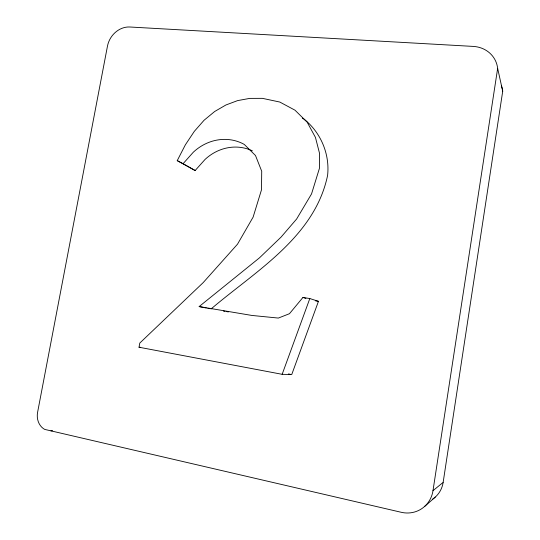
<?xml version="1.0" encoding="UTF-8"?>
<svg xmlns="http://www.w3.org/2000/svg" width="540" height="540" viewBox="0 0 540 540"><rect width="100%" height="100%" fill="white"/><g stroke="black" fill="none" stroke-linecap="round" stroke-linejoin="round"><path stroke-width="0.81" d="M443.144 482.402L502.713 91.213L497.651 68.384A28.998 26.372 -27.8 0 0 473.263 46.413L129.823 27A21.222 18.097 -57.6 0 0 107.48 46.089L37.55 412.546A15.539 13.372 -85 0 0 43.308 428.544L44.726 429.408L400.714 512.17A28.775 26.993 57.9 0 0 432.992 490.671L443.144 482.402A26.622 25.043 55.8 0 1 432.641 499.122M432.992 490.671L497.651 68.384M199.145 306.572L251.93 315.448L278.35 318.067L289.46 313.706L302.933 297.459L309.818 298.546L318.458 301.327L291.735 374.551L282.15 374.315L139.03 347.227L139.793 343.076L203.202 282.596L237.506 244.181L253.112 217.127L261.495 189.81L261.718 171.248L255.494 155.52L244.282 144.43A47.365 43.267 -61.6 0 0 193.306 152.219L183.08 163.701L177.228 160.63L185.382 144.794L194.326 131.342L204.079 120.245L214.677 111.497L225.916 104.983L237.6 100.609L249.75 98.388L262.4 98.341L279.781 102.04L294.982 110.18L307.159 122.175L315.441 137.396L319.599 153.583L319.41 168.399L311.533 193.934L296.622 219.024L281.05 237.121L259.47 257.85L199.145 306.572L206.28 308.023M282.15 374.315L309.818 298.546M177.228 160.63L195.136 170.532L205.065 159.428A45.853 42.107 -61.4 0 1 252.403 150.869M424.501 506.547L435.287 497.084M211.039 308.988C255.278 271.256 314.732 237.181 327.591 175.433C329.954 154.089 320.72 132.219 303.811 118.982L302.332 118.186M50.929 430.853L52.589 430.697M139.03 347.227L140.636 347.355M315.488 300.854L318.458 301.327M223.445 311.081L225.099 311.357M226.753 311.634L228.407 311.918M288.428 373.93L290.081 374.24M207.866 308.347L209.453 308.671M302.933 297.459L305.883 298.397M183.08 163.701L195.136 170.532M501.451 85.88A26.879 24.631 -26.2 0 1 502.713 91.213"/></g></svg>
